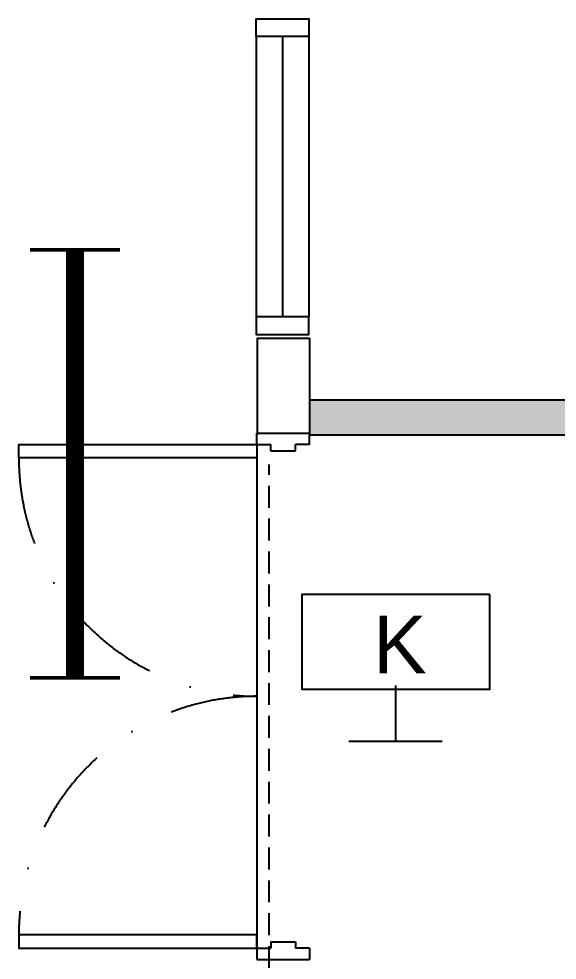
# Model space of a CAD drawing. Header units: inches. Extents: x -106706990 to 300603, y -86718466 to 1728185.
# Drawn here: x 131828 to 133364, y 24637 to 27321 of the extents above; entities that cross this region are included whole.
import ezdxf

# ---------------------------------------------------------------- set-up
doc = ezdxf.new("R2010")
doc.units = ezdxf.units.IN
doc.header["$MEASUREMENT"] = 0
doc.linetypes.add('DASHDOT', pattern=[1, 0.5, -0.25, 0, -0.25])
doc.linetypes.add('HIDDEN', pattern=[0.375, 0.25, -0.125])
for name, color, linetype in [('A-DOOR', 9, 'Continuous'), ('A-HATCH', 8, 'Continuous'), ('A-HIDDEN', 8, 'HIDDEN'), ('A-PARTITION', 4, 'Continuous'), ('A-TXTBOMBA', 7, 'Continuous'), ('A-WALL', 1, 'Continuous'), ('A-WIN', 9, 'Continuous'), ('area', 3, 'Continuous'), ('lamb(new)', 5, 'Continuous')]:
    doc.layers.add(name, color=color, linetype=linetype)
doc.layers.get('area').off()
doc.styles.add('arial', font='arial.ttf')

# ---------------------------------------------------------------- blocks, each defined once
blk = doc.blocks.new('A$C04C40081')
at = {"layer": 'A-WIN', "color": 8}
for p, q in [((850, 150), (50, 150)), ((850, 75), (50, 75)), ((850, 0), (50, 0))]:
    blk.add_line(p, q, dxfattribs=at)
at = {"layer": 'A-WIN', "color": 8, "linetype": 'Continuous'}
for points in [[(50, 150), (0, 150), (0, 0), (50, 0)], [(850, 150), (900, 150), (900, 0), (850, 0)]]:
    blk.add_lwpolyline(points, close=True, dxfattribs=at)
blk = doc.blocks.new('A$C28642CDE')
at = {"layer": 'A-DOOR', "color": 8}
for p, q in [((32, 150), (0, 150)), ((0, 150), (0, 0)), ((32, 150), (32, 110)), ((1468, 150), (1500, 150)), ((1468, 150), (1468, 110)), ((1500, 150), (1500, 0)), ((50, 110), (32, 110)), ((50, 110), (50, 40)), ((1450, 110), (1450, 40)), ((1450, 110), (1468, 110)), ((50, 40), (32, 40)), ((32, 0), (32, 40)), ((1450, 40), (1468, 40)), ((1468, 0), (1468, 40)), ((32, 0), (0, 0)), ((1468, 0), (1500, 0))]:
    blk.add_line(p, q, dxfattribs=at)
for points in [[(32, 150), (70, 150), (70, 828.9), (32, 828.9)], [(1468, 150), (1430, 150), (1430, 828.9), (1468, 828.9)]]:
    blk.add_lwpolyline(points, close=True, dxfattribs=at)
at = {"layer": 'A-DOOR', "color": 8, "linetype": 'DASHDOT', "ltscale": 500}
for centre, start, end in [((71.9, 150.8), 359.9322, 90.1574), ((1428.1, 150.8), 89.8426, 180.0678)]:
    blk.add_arc(centre, 678.1, start, end, dxfattribs=at)
blk = doc.blocks.new('eexit')
at = {"layer": 'A-TXTBOMBA', "color": 3, "linetype": 'Continuous'}
for p, q in [((86699881.6, -1206011.4), (86699881.6, -1206171.1)), ((86700014.7, -1206171.1), (86699748.5, -1206171.1))]:
    blk.add_line(p, q, dxfattribs=at)
at = {"layer": 'A-TXTBOMBA', "color": 3}
blk.add_lwpolyline([(86700150.4, -1205751.4), (86699613.9, -1205751.4), (86699613.9, -1206021.7), (86700150.4, -1206021.7)], close=True, dxfattribs=at)
at = {"layer": 'A-TXTBOMBA', "color": 3, "style": 'arial'}
blk.add_text('K', height=164.8, dxfattribs=at).set_placement((86699817.1, -1205976.5))
blk = doc.blocks.new('YBC 136')
at = {"layer": 'lamb(new)'}
for points, const_width in [([(86612635.7, -1195077), (86612635.7, -1195333.2)], 10.2), ([(86613855.7, -1195077), (86613855.7, -1195333.2)], 10.2), ([(86612635.7, -1195205.1), (86613855.7, -1195205.1)], 50.8)]:
    blk.add_lwpolyline(points, dxfattribs=dict(at, const_width=const_width))
blk = doc.blocks.new('*U510')
at = {"layer": 'lamb(new)', "rotation": 90}
blk.add_blockref('YBC 136', (-1195205.1, -86613245.7, -5.1), dxfattribs=at)
blk = doc.blocks.new('*U511')
at = {"layer": 'area', "color": 0, "linetype": 'ByBlock', "lineweight": -2, "transparency": 16777216}
blk.add_blockref('*U510', (0, -3250), dxfattribs=at)

msp = doc.modelspace()

# ---------------------------------------------------------------- hatches: boundary and pattern name
at = {"layer": 'A-HATCH'}
h = msp.add_hatch(dxfattribs=at)
h.set_pattern_fill('DOTS', color=8, scale=800)
h.set_pattern_definition([(0, (114889.653, -264766.58), (25, 50), [0, -50])])
h.paths.add_polyline_path([(137657.8, 27034.7), (137132.8, 27034.7), (137132.8, 26234.7), (132657.8, 26234.7), (132657.8, 26134.7), (137232.8, 26134.7), (137232.8, 26934.7), (137657.8, 26934.7)])

# ---------------------------------------------------------------- linework, layer by layer
at = {"color": 8}
msp.add_line((132507.8, 24641.7), (132507.8, 26077.7), dxfattribs=at)
at = {"layer": 'A-HIDDEN', "color": 8, "linetype": 'HIDDEN', "ltscale": 250}
msp.add_line((132542.2, 24614.4), (132542.2, 26050.4), dxfattribs=at)
at = {"layer": 'A-PARTITION', "color": 8}
for p, q in [((132657.8, 26234.7), (137132.8, 26234.7)), ((132657.8, 26134.7), (137232.8, 26134.7))]:
    msp.add_line(p, q, dxfattribs=at)
at = {"layer": 'A-WALL', "color": 8}
for p, q in [((132507.8, 26409.7), (132657.8, 26409.7)), ((132507.8, 26409.7), (132507.8, 26134.7)), ((132657.8, 26409.7), (132657.8, 26134.7))]:
    msp.add_line(p, q, dxfattribs=at)

# ---------------------------------------------------------------- block references
at = {"layer": 'A-DOOR', "color": 8, "rotation": 90}
msp.add_blockref('A$C28642CDE', (132657.4, 24639.2), dxfattribs=at)
at = {"layer": 'A-WIN', "color": 8, "rotation": 90}
msp.add_blockref('A$C04C40081', (132655.2, 26420.5), dxfattribs=at)
at = {"layer": 'area'}
for name, p in [('*U511', (131988.7, 29302.1, 5.1)), ('eexit', (-86566978.8, 1231431.2))]:
    msp.add_blockref(name, p, dxfattribs=at)

doc.saveas('drawing.dxf')
